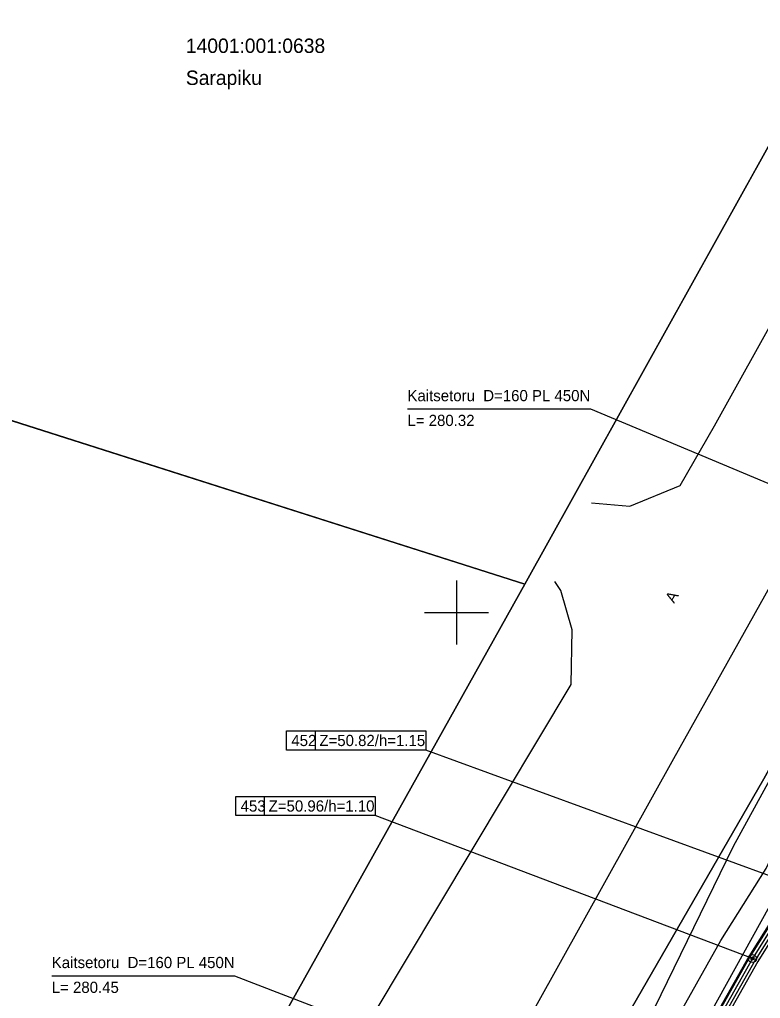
# Model space of a CAD drawing. Extents: x 567882 to 578407, y 6567824 to 6585634.
# Drawn here: x 574772.7 to 574819, y 6579425.9 to 6579487 of the extents above; entities that cross this region are included whole.
import ezdxf

# ---------------------------------------------------------------- set-up
doc = ezdxf.new("R2010")
doc.units = 0
for name, color, linetype in [('ABIJOONIS', 7, 'Continuous'), ('KOORDPUNKT', 7, 'Continuous'), ('KPKAABEL', 7, 'Continuous'), ('MOOTKORG-EH2000', 7, 'Continuous'), ('MOOTMPUNKT', 7, 'Continuous'), ('MOOTPIIR', 7, 'Continuous'), ('PIIR', 7, 'Continuous'), ('SITRASS', 7, 'Continuous'), ('TEE', 7, 'Continuous'), ('VEEKOGU', 7, 'Continuous'), ('VORK', 7, 'Continuous')]:
    doc.layers.add(name, color=color, linetype=linetype)

msp = doc.modelspace()

# ---------------------------------------------------------------- linework, layer by layer
at = {"layer": 'ABIJOONIS'}
for p, q in [((574791.183, 6579441.416), (574791.183, 6579442.616)), ((574788.015, 6579437.323), (574788.015, 6579438.523))]:
    msp.add_line(p, q, dxfattribs=at)
for points in [[(574821.32, 6579432.91), (574798.083, 6579441.416), (574789.383, 6579441.416), (574789.383, 6579442.616), (574798.083, 6579442.616), (574798.083, 6579441.416)], [(574818.485, 6579428.394), (574794.915, 6579437.323), (574786.215, 6579437.323), (574786.215, 6579438.523), (574794.915, 6579438.523), (574794.915, 6579437.323)]]:
    msp.add_lwpolyline(points, dxfattribs=at)
at = {"layer": 'KOORDPUNKT'}
for radius in [0.25, 0.025, 0.0221, 0.0191, 0.0161, 0.0132, 0.0102, 0.00726, 0.0043]:
    msp.add_circle((574818.485, 6579428.394), radius, dxfattribs=at)
at = {"layer": 'KPKAABEL'}
for points in [[(574890.929, 6579565.019), (574879.434, 6579545.642), (574870.074, 6579529.198), (574860.111, 6579512.248), (574855.847, 6579504.251), (574849.807, 6579493.236), (574843.07, 6579480.386), (574836.284, 6579467.146), (574834.133, 6579463.279), (574832.426, 6579459.714), (574827.332, 6579446.287), (574823.068, 6579436.48), (574821.128, 6579432.962), (574818.322, 6579428.491), (574808.05, 6579410.283), (574803.21, 6579401.638), (574800.618, 6579396.929), (574797.949, 6579391.85), (574793.043, 6579383.343), (574788.5, 6579375.242), (574787.266, 6579372.225), (574786.416, 6579368.031), (574785.945, 6579365.357), (574785.389, 6579361.067)], [(574890.929, 6579565.019), (574879.434, 6579545.642), (574870.074, 6579529.198), (574860.111, 6579512.248), (574855.847, 6579504.251), (574849.807, 6579493.236), (574843.07, 6579480.386), (574836.284, 6579467.146), (574834.133, 6579463.279), (574832.426, 6579459.714), (574827.332, 6579446.287), (574823.068, 6579436.48), (574821.128, 6579432.962), (574818.322, 6579428.491), (574808.05, 6579410.283), (574803.21, 6579401.638), (574800.618, 6579396.929), (574797.949, 6579391.85), (574793.043, 6579383.343), (574788.5, 6579375.242), (574787.266, 6579372.225), (574786.416, 6579368.031), (574785.945, 6579365.357), (574785.389, 6579361.067)], [(574890.929, 6579565.019), (574879.434, 6579545.642), (574870.074, 6579529.198), (574860.111, 6579512.248), (574855.847, 6579504.251), (574849.807, 6579493.236), (574843.07, 6579480.386), (574836.284, 6579467.146), (574834.133, 6579463.279), (574832.426, 6579459.714), (574827.332, 6579446.287), (574823.068, 6579436.48), (574821.128, 6579432.962), (574818.322, 6579428.491), (574808.05, 6579410.283), (574803.21, 6579401.638), (574800.618, 6579396.929), (574797.949, 6579391.85), (574793.208, 6579383.248), (574788.672, 6579375.16), (574787.449, 6579372.169), (574786.603, 6579367.996), (574786.132, 6579365.329), (574785.578, 6579361.047)], [(574890.929, 6579565.019), (574879.434, 6579545.642), (574870.074, 6579529.198), (574860.111, 6579512.248), (574855.847, 6579504.251), (574849.807, 6579493.236), (574843.07, 6579480.386), (574836.284, 6579467.146), (574834.133, 6579463.279), (574832.426, 6579459.714), (574827.332, 6579446.287), (574823.068, 6579436.48), (574821.128, 6579432.962), (574818.322, 6579428.491), (574808.05, 6579410.283), (574803.21, 6579401.638), (574800.618, 6579396.929), (574797.949, 6579391.85), (574793.208, 6579383.248), (574788.672, 6579375.16), (574787.449, 6579372.169), (574786.603, 6579367.996), (574786.132, 6579365.329), (574785.578, 6579361.047)], [(574891.095, 6579564.92), (574879.601, 6579545.545), (574870.241, 6579529.102), (574860.28, 6579512.154), (574856.017, 6579504.159), (574849.977, 6579493.145), (574843.241, 6579480.297), (574836.455, 6579467.055), (574834.305, 6579463.191), (574832.604, 6579459.638), (574827.51, 6579446.214), (574823.241, 6579436.395), (574821.297, 6579432.868), (574818.485, 6579428.394), (574808.215, 6579410.19), (574803.376, 6579401.546), (574800.786, 6579396.838), (574798.171, 6579391.818), (574793.208, 6579383.248), (574788.672, 6579375.16), (574787.449, 6579372.169), (574786.603, 6579367.996), (574786.132, 6579365.329), (574785.578, 6579361.047)], [(574891.095, 6579564.92), (574879.601, 6579545.545), (574870.241, 6579529.102), (574860.28, 6579512.154), (574856.017, 6579504.159), (574849.977, 6579493.145), (574843.241, 6579480.297), (574836.455, 6579467.055), (574834.305, 6579463.191), (574832.604, 6579459.638), (574827.51, 6579446.214), (574823.241, 6579436.395), (574821.297, 6579432.868), (574818.485, 6579428.394), (574808.215, 6579410.19), (574803.376, 6579401.546), (574800.786, 6579396.838), (574798.171, 6579391.818), (574793.208, 6579383.248), (574788.672, 6579375.16), (574787.449, 6579372.169), (574786.603, 6579367.996), (574786.132, 6579365.329), (574785.578, 6579361.047)], [(574891.095, 6579564.92), (574879.601, 6579545.545), (574870.241, 6579529.102), (574860.28, 6579512.154), (574856.017, 6579504.159), (574849.977, 6579493.145), (574843.241, 6579480.297), (574836.455, 6579467.055), (574834.305, 6579463.191), (574832.604, 6579459.638), (574827.51, 6579446.214), (574823.241, 6579436.395), (574821.32, 6579432.91), (574818.485, 6579428.394), (574808.215, 6579410.19), (574803.376, 6579401.546), (574800.786, 6579396.838), (574798.171, 6579391.818), (574793.353, 6579383.166), (574788.823, 6579375.087), (574787.61, 6579372.121), (574786.767, 6579367.965), (574786.298, 6579365.303), (574785.744, 6579361.03)], [(574891.095, 6579564.92), (574879.601, 6579545.545), (574870.241, 6579529.102), (574860.28, 6579512.154), (574856.017, 6579504.159), (574849.977, 6579493.145), (574843.241, 6579480.297), (574836.455, 6579467.055), (574834.305, 6579463.191), (574832.604, 6579459.638), (574827.51, 6579446.214), (574823.241, 6579436.395), (574821.32, 6579432.91), (574818.485, 6579428.394), (574808.215, 6579410.19), (574803.376, 6579401.546), (574800.786, 6579396.838), (574798.171, 6579391.818), (574793.353, 6579383.166), (574788.823, 6579375.087), (574787.61, 6579372.121), (574786.767, 6579367.965), (574786.298, 6579365.303), (574785.744, 6579361.03)], [(574891.261, 6579564.822), (574879.768, 6579545.448), (574870.408, 6579529.005), (574860.448, 6579512.059), (574856.187, 6579504.068), (574850.147, 6579493.054), (574843.413, 6579480.208), (574836.625, 6579466.964), (574834.476, 6579463.102), (574832.781, 6579459.562), (574827.689, 6579446.141), (574823.415, 6579436.309), (574821.466, 6579432.775), (574818.648, 6579428.297), (574808.381, 6579410.097), (574803.542, 6579401.454), (574800.953, 6579396.748), (574798.348, 6579391.756), (574793.353, 6579383.166), (574788.823, 6579375.087), (574787.61, 6579372.121), (574786.767, 6579367.965), (574786.298, 6579365.303), (574785.744, 6579361.03)], [(574891.261, 6579564.822), (574879.768, 6579545.448), (574870.408, 6579529.005), (574860.448, 6579512.059), (574856.187, 6579504.068), (574850.147, 6579493.054), (574843.413, 6579480.208), (574836.625, 6579466.964), (574834.476, 6579463.102), (574832.781, 6579459.562), (574827.689, 6579446.141), (574823.415, 6579436.309), (574821.466, 6579432.775), (574818.648, 6579428.297), (574808.381, 6579410.097), (574803.542, 6579401.454), (574800.953, 6579396.748), (574798.348, 6579391.756), (574793.353, 6579383.166), (574788.823, 6579375.087), (574787.61, 6579372.121), (574786.767, 6579367.965), (574786.298, 6579365.303), (574785.744, 6579361.03)], [(574891.404, 6579564.737), (574879.911, 6579545.365), (574870.551, 6579528.922), (574860.593, 6579511.978), (574856.333, 6579503.989), (574850.293, 6579492.975), (574843.56, 6579480.132), (574836.771, 6579466.886), (574834.624, 6579463.026), (574832.934, 6579459.496), (574827.843, 6579446.079), (574823.564, 6579436.236), (574821.612, 6579432.695), (574818.812, 6579428.2), (574808.547, 6579410.004), (574803.709, 6579401.362), (574801.164, 6579396.69), (574798.502, 6579391.674), (574793.518, 6579383.071), (574788.994, 6579375.004), (574787.793, 6579372.065), (574786.954, 6579367.929), (574786.486, 6579365.275), (574785.933, 6579361.01)], [(574830.283, 6579453.521), (574808.379, 6579462.708), (574796.934, 6579462.708)], [(574812.014, 6579417.31), (574786.163, 6579427.297), (574774.719, 6579427.297)]]:
    msp.add_lwpolyline(points, dxfattribs=at)
at = {"layer": 'MOOTMPUNKT'}
msp.add_circle((574818.485, 6579428.394), 0.1, dxfattribs=at)
at = {"layer": 'MOOTPIIR'}
msp.add_lwpolyline([(574783.397, 6579361.234), (574783.972, 6579365.714), (574785.418, 6579372.974), (574786.755, 6579376.218), (574794.497, 6579389.867), (574801.405, 6579402.647), (574816.518, 6579429.512), (574819.346, 6579434.015), (574825.417, 6579447.064), (574830.49, 6579460.449), (574832.322, 6579464.281), (574834.456, 6579468.122), (574847.979, 6579494.199), (574858.326, 6579513.293), (574868.279, 6579530.231), (574877.65, 6579546.701), (574898.821, 6579582.408), (574908.016, 6579599.559), (574928.128, 6579635.444), (574937.991, 6579653.677), (574987.611, 6579741.101)], dxfattribs=at)
at = {"layer": 'PIIR'}
for points in [[(574727.46, 6579273.88), (574785.6, 6579381.36), (574819.19, 6579439.61), (574869.09, 6579529.19), (574925.33, 6579630.41), (574981.21, 6579731.02), (575004.79, 6579773.5), (575034.28, 6579814.32), (575053.49, 6579860.84), (575083.48, 6579915.14), (575134.26, 6580006.43), (575147.91, 6580031.46), (575159.41, 6580053.2), (575171.66, 6580077.73), (575181.4, 6580099.09)], [(575181.4, 6580099.09), (575171.66, 6580077.73), (575159.41, 6580053.2), (575147.91, 6580031.46), (575134.26, 6580006.43), (575083.48, 6579915.14), (575053.49, 6579860.84), (575034.28, 6579814.32), (575004.79, 6579773.5), (574981.21, 6579731.02), (574925.33, 6579630.41), (574869.09, 6579529.19), (574819.19, 6579439.61), (574785.6, 6579381.36), (574779.63, 6579362.79), (574779.06, 6579345.99)], [(575160.23, 6580098.16), (575153.91, 6580084.7), (575145.65, 6580068.1), (575137.43, 6580052.18), (575126.04, 6580031.08), (575114.23, 6580009.66), (575102.97, 6579989.02), (575086.85, 6579960.26), (575064.27, 6579919.74), (575041.9, 6579879.1), (575021.43, 6579841.98), (575015.88, 6579831.99), (575005.3, 6579813.3), (574893.68, 6579612.57), (574827.06, 6579492.77), (574804.26, 6579451.78), (574742.46, 6579341.2)]]:
    msp.add_lwpolyline(points, dxfattribs=at)
for points in [[(574129.28, 6579444.67), (574362.15, 6579315.37), (574370.17, 6579329.79), (574649.94, 6579174.49), (574670.27, 6579211.23), (574592.78, 6579212.12), (574595.5, 6579358.72), (574686.35, 6579347.89), (574704.27, 6579418.67), (574701.94, 6579475.5), (574735.48, 6579473.7), (574804.26, 6579451.78), (574827.06, 6579492.77), (574653.32, 6579577.76), (574440.53, 6579616.91), (574388.5, 6579619.87), (574238.5, 6579628.37), (574234.44, 6579628.54), (574231.91, 6579588), (574138.22, 6579450.75), (574134.53, 6579445.35)], [(574686.35, 6579347.89), (574742.46, 6579341.2), (574804.26, 6579451.78), (574735.48, 6579473.7), (574742.78, 6579418.02), (574704.27, 6579418.67)]]:
    msp.add_lwpolyline(points, close=True, dxfattribs=at)
at = {"layer": 'SITRASS'}
msp.add_lwpolyline([(574890.869, 6579565.054), (574879.373, 6579545.677), (574870.013, 6579529.234), (574860.05, 6579512.282), (574855.785, 6579504.285), (574849.745, 6579493.269), (574843.008, 6579480.418), (574836.223, 6579467.179), (574834.071, 6579463.312), (574832.363, 6579459.743), (574827.266, 6579446.312), (574823.004, 6579436.508), (574821.068, 6579432.997), (574818.262, 6579428.527), (574807.989, 6579410.317), (574803.149, 6579401.672), (574800.556, 6579396.961), (574797.887, 6579391.882), (574793.147, 6579383.282), (574788.609, 6579375.19), (574787.3, 6579372.209), (574786.453, 6579368.024), (574785.981, 6579365.352), (574785.426, 6579361.063)], dxfattribs=at)
at = {"layer": 'TEE'}
for points in [[(574808.42, 6579456.857), (574810.816, 6579456.65), (574813.966, 6579457.934), (574816.111, 6579461.67), (574828.76, 6579484.416), (574840.52, 6579505.472), (574855.294, 6579532.151), (574868.533, 6579556.015), (574880.11, 6579576.796), (574896.689, 6579606.751), (574913.049, 6579636.037), (574926.592, 6579660.53), (574941.925, 6579688.256), (574960.227, 6579721.021), (574971.23, 6579740.721), (574985.481, 6579766.505), (574996.185, 6579785.772), (575005.633, 6579803.055), (575005.525, 6579805.618), (575002.506, 6579812.602), (575000.158, 6579815.957), (574995.524, 6579819.155), (574990.71, 6579820.807), (574986.978, 6579821.861)], [(574981.556, 6579743.107), (574966.717, 6579716.134), (574949.641, 6579684.607), (574934.457, 6579658.332), (574920.383, 6579632.955), (574908.496, 6579611.469), (574896.606, 6579590.073), (574885.388, 6579569.922), (574872.084, 6579545.97), (574854.886, 6579515.038), (574841.618, 6579491.116), (574829.95, 6579470.299), (574822.68, 6579457.18), (574813.555, 6579440.868), (574805.033, 6579425.567), (574792.578, 6579403.428), (574781.67, 6579383.729), (574772.536, 6579367.638), (574772.316, 6579364.824), (574771.097, 6579359.324)], [(574688.184, 6579240.41), (574689.118, 6579240.009), (574690.939, 6579240.181), (574693.446, 6579241.411), (574698.085, 6579250.006), (574707.092, 6579267.426), (574716.935, 6579287.013), (574722.838, 6579298.384), (574735.918, 6579322.955), (574745.332, 6579339.717), (574755.359, 6579357.794), (574764.112, 6579373.482), (574779.504, 6579399.867), (574794.8, 6579424.864), (574807.165, 6579445.514), (574807.223, 6579448.925), (574806.52, 6579451.393), (574806.137, 6579451.947)]]:
    msp.add_lwpolyline(points, dxfattribs=at)
at = {"layer": 'VEEKOGU'}
msp.add_lwpolyline([(574790.715, 6579315.034), (574783.416, 6579326.347), (574778.503, 6579341.489), (574776.775, 6579354.329), (574778.964, 6579364.378), (574787.498, 6579382.328), (574799.016, 6579401.52), (574810.314, 6579421.074), (574817.309, 6579435.421), (574825.312, 6579450.057), (574826.951, 6579449.496), (574826.983, 6579447.653), (574820.091, 6579432.639), (574813.044, 6579419.926), (574802.429, 6579400.891), (574790.685, 6579380.526), (574781.67, 6579362.803), (574780.934, 6579356.173), (574782.649, 6579342.222), (574786.747, 6579328.728), (574793.027, 6579318.489)], dxfattribs=at)
at = {"layer": 'VORK'}
for p, q in [((574800, 6579452), (574800, 6579448)), ((574798, 6579450), (574802, 6579450))]:
    msp.add_line(p, q, dxfattribs=at)

# ---------------------------------------------------------------- texts
at = {"layer": 'ABIJOONIS'}
for s, p in [('452', (574789.683, 6579441.666)), ('Z=50.82/h=1.15', (574791.433, 6579441.666)), ('453', (574786.515, 6579437.573)), ('Z=50.96/h=1.10', (574788.265, 6579437.573))]:
    msp.add_text(s, height=0.7, dxfattribs=at).set_placement(p)
at = {"layer": 'KPKAABEL'}
for s, p in [('Kaitsetoru  D=160 PL 450N', (574796.934, 6579463.208)), ('L= 280.32', (574796.934, 6579461.658)), ('Kaitsetoru  D=160 PL 450N', (574774.719, 6579427.797)), ('L= 280.45', (574774.719, 6579426.247))]:
    msp.add_text(s, height=0.7, dxfattribs=at).set_placement(p)
at = {"layer": 'MOOTKORG-EH2000'}
msp.add_text(' 52.06', height=0.1, dxfattribs=at).set_placement((574818.485, 6579428.344))
at = {"layer": 'PIIR'}
for s, p in [('14001:001:0638', (574783.095, 6579484.962)), ('Sarapiku', (574783.095, 6579482.962))]:
    msp.add_text(s, height=0.9, dxfattribs=at).set_placement(p)
at = {"layer": 'TEE'}
msp.add_text('A', height=0.7, rotation=59.61037, dxfattribs=at).set_placement((574813.59, 6579450.546))

doc.saveas('drawing.dxf')
